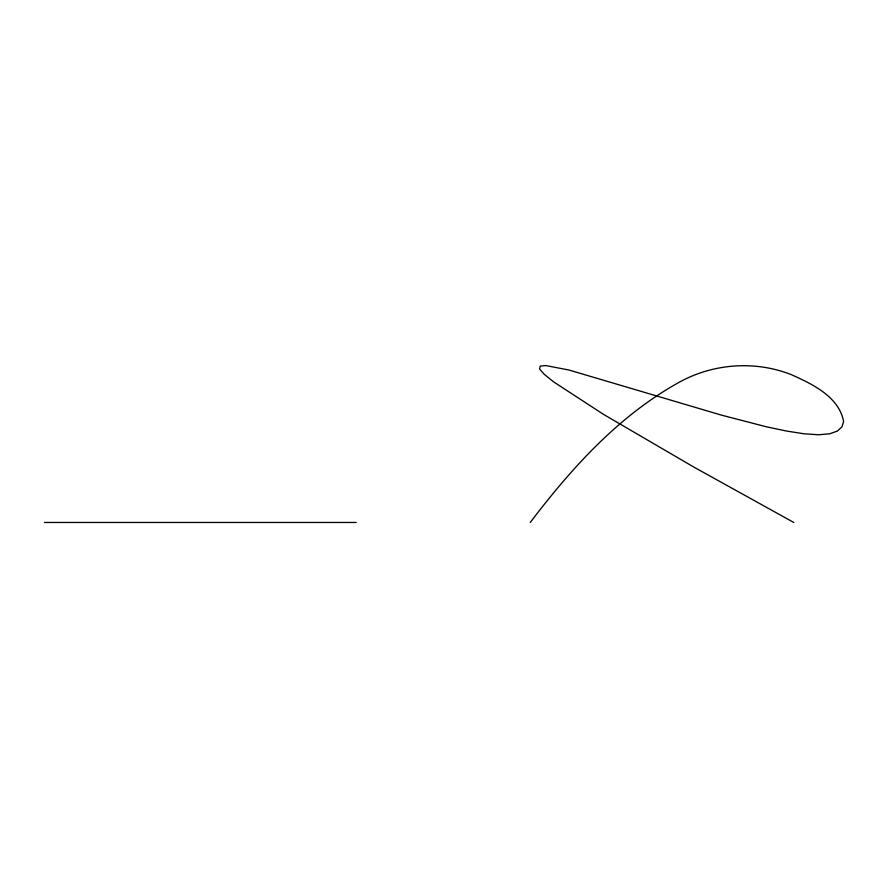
<?xml version="1.0" encoding="UTF-8"?>
<svg xmlns="http://www.w3.org/2000/svg" width="888" height="888" viewBox="0 0 888 888"><rect width="100%" height="100%" fill="white"/><g stroke="black" fill="none" stroke-linecap="round" stroke-linejoin="round"><path stroke-width="1.33" d="M530.236 522.466C571.706 467.876 619.158 415.295 679.853 381.896C713.708 363.436 755.122 360.473 791.075 374.547C812.032 383.927 838.883 396.525 843.6 421.411L841.979 426.828L837.417 431.046L829.703 433.788L818.625 434.776L804.095 433.788L786.535 431.046L766.522 426.828L721.378 415.107L568.986 370.03L545.665 365.534L540.204 366.134L539.615 369.008L544.266 374.336L553.668 381.896L603.396 414.308L693.928 467.132L793.783 522.466M44.4 522.466L356.255 522.466"/></g></svg>
